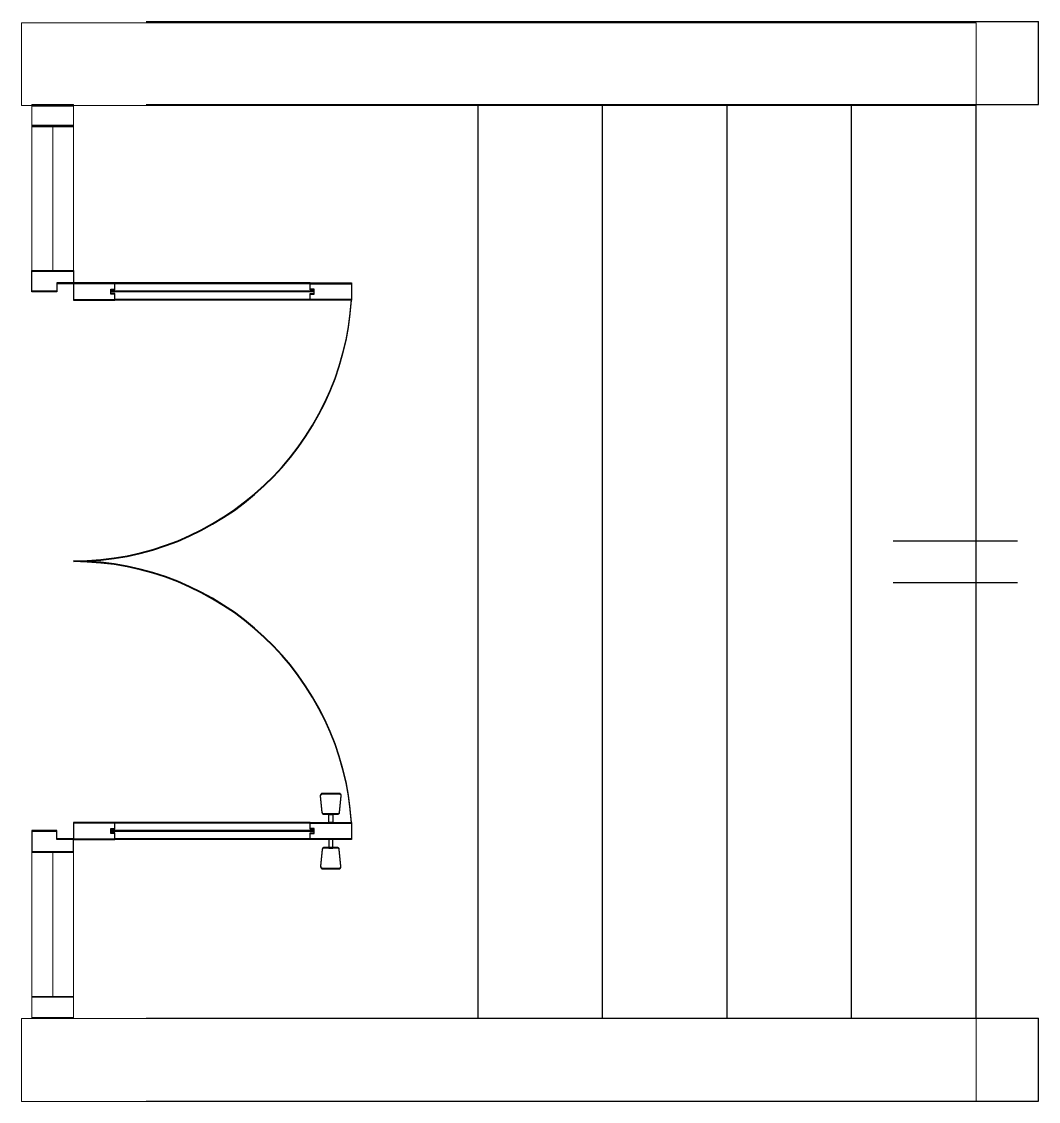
# Model space of a CAD drawing. Header units: millimetres. Extents: x 408750 to 453675, y -1491379 to -1475379.
# Drawn here: x 451225 to 453675, y -1485079 to -1482476 of the extents above.
import ezdxf

# ---------------------------------------------------------------- set-up
doc = ezdxf.new("R2010")
doc.units = ezdxf.units.MM
doc.header["$MEASUREMENT"] = 0
doc.layers.add('A-Door', color=8, linetype='Continuous', lineweight=13)
doc.layers.add('NET THAY', color=7, linetype='Continuous', lineweight=20)
doc.layers.add('CAUTHANG', color=3, linetype='Continuous')
doc.layers.add('CUA-SO', color=8, linetype='Continuous')

# ---------------------------------------------------------------- blocks, each defined once
blk = doc.blocks.new('CuaDi 2c1400')
at = {"layer": 'CUA-SO'}
for p, q in [((50, 680), (50, 190)), ((1350, 680), (1350, 190)), ((30, 670), (30, 200)), ((70, 670), (70, 200)), ((1330, 670), (1330, 200)), ((1370, 670), (1370, 200)), ((0, 0), (0, 100)), ((1400, 0), (1400, 100))]:
    blk.add_line(p, q, dxfattribs=at)
for points in [[(45, 670), (30, 670), (30, 770), (70, 770), (70, 670), (55, 670), (55, 680), (45, 680), (45, 670)], [(1345, 670), (1330, 670), (1330, 770), (1370, 770), (1370, 670), (1355, 670), (1355, 680), (1345, 680), (1345, 670)], [(45, 200), (30, 200), (30, 100), (70, 100), (70, 200), (55, 200), (55, 190), (45, 190), (45, 200)], [(1345, 200), (1330, 200), (1330, 100), (1370, 100), (1370, 200), (1355, 200), (1355, 190), (1345, 190), (1345, 200)], [(30, 100), (30, 60), (50, 60), (50, 0), (0, 0), (0, 100), (30, 100)], [(1370, 100), (1370, 60), (1350, 60), (1350, 0), (1400, 0), (1400, 100), (1370, 100)]]:
    blk.add_lwpolyline(points, dxfattribs=at)
for points in [[(1305.1, 699.5), (1265.1, 695.5, -0.443716), (1259.6, 700.5), (1259.6, 739.5, -0.443716), (1265.1, 744.5), (1305.1, 740.5, -0.385314), (1309.6, 735.5), (1309.6, 704.5, -0.385314)], [(1394.9, 699.5), (1434.9, 695.5, 0.443716), (1440.4, 700.5), (1440.4, 739.5, 0.443716), (1434.9, 744.5), (1394.9, 740.5, 0.385314), (1390.4, 735.5), (1390.4, 704.5, 0.385314)]]:
    blk.add_lwpolyline(points, format="xyb", close=True, dxfattribs=at)
for points in [[(1330, 715), (1309.6, 715), (1309.6, 725), (1330, 725)], [(1370, 715), (1390.4, 715), (1390.4, 725), (1370, 725)]]:
    blk.add_lwpolyline(points, close=True, dxfattribs=at)
for centre, start, end in [((27.8, 99.1), 0.0743, 86.4009), ((1372.2, 99.1), 93.5991, 179.9257)]:
    blk.add_arc(centre, 672.2, start, end, dxfattribs=at)

msp = doc.modelspace()

# ---------------------------------------------------------------- linework, layer by layer
at = {"layer": 'A-Door'}
for p, q in [((451250.4, -1483075.9), (451250.4, -1482675.9)), ((451350.4, -1482675.9), (451250.4, -1482675.9)), ((451350.4, -1483075.9), (451350.4, -1482675.9)), ((451250.4, -1483077.6), (451250.4, -1482677.6)), ((451350.4, -1482677.6), (451250.4, -1482677.6)), ((451350.4, -1482679.4), (451250.4, -1482679.4)), ((451350.4, -1483077.6), (451350.4, -1482677.6)), ((451350.4, -1482725.9), (451250.4, -1482725.9)), ((451350.4, -1482727.6), (451250.4, -1482727.6)), ((451300.4, -1483075.9), (451300.4, -1482725.9)), ((451300.4, -1483077.6), (451300.4, -1482727.6)), ((451350.4, -1482729.4), (451250.4, -1482729.4)), ((451250.4, -1484475.9), (451250.4, -1484875.9)), ((451250.4, -1484477.6), (451250.4, -1484877.6)), ((451300.4, -1484475.9), (451300.4, -1484825.9)), ((451300.4, -1484477.6), (451300.4, -1484827.6)), ((451350.4, -1484475.9), (451350.4, -1484875.9)), ((451350.4, -1484477.6), (451350.4, -1484877.6)), ((451350.4, -1484825.9), (451250.4, -1484825.9)), ((451350.4, -1484827.6), (451250.4, -1484827.6)), ((451350.4, -1484875.9), (451250.4, -1484875.9)), ((451350.4, -1484877.6), (451250.4, -1484877.6))]:
    msp.add_line(p, q, dxfattribs=at)
at = {"layer": 'CAUTHANG'}
msp.add_lwpolyline([(453525.4, -1483778.5, 0, 0, 0), (452625.4, -1483778.5, 100, 0, 0), (452325.4, -1483778.5, 0, 0, 0)], format="xyseb", dxfattribs=at)
for points in [[(453625.4, -1483728.5), (453325.4, -1483728.5)], [(453625.4, -1483828.5), (453325.4, -1483828.5)]]:
    msp.add_lwpolyline(points, dxfattribs=at)
at = {"layer": 'CUA-SO', "linetype": 'ByBlock'}
for p, q in [((451525.4, -1482475.9), (453675.4, -1482475.9)), ((453675.4, -1482675.9), (453675.4, -1482475.9)), ((451525.4, -1482675.9), (453675.4, -1482675.9)), ((452325.4, -1484877.6), (452325.4, -1482675.9)), ((452625.4, -1484877.6), (452625.4, -1482675.9)), ((452925.4, -1484877.6), (452925.4, -1482675.9)), ((453225.4, -1484877.6), (453225.4, -1482675.9)), ((453525.4, -1484877.6), (453525.4, -1482675.9)), ((452325.4, -1484879.4), (452325.4, -1482677.6)), ((452625.4, -1484879.4), (452625.4, -1482677.6)), ((452925.4, -1484879.4), (452925.4, -1482677.6)), ((453225.4, -1484879.4), (453225.4, -1482677.6)), ((451525.4, -1484877.6), (453675.4, -1484877.6)), ((453675.4, -1485077.6), (453675.4, -1484877.6)), ((451525.4, -1485077.6), (453675.4, -1485077.6))]:
    msp.add_line(p, q, dxfattribs=at)
at = {"layer": 'NET THAY'}
for p, q in [((453525.4, -1482478.5), (453525.4, -1485078.5)), ((452625.4, -1482678.5), (452625.4, -1484878.5)), ((452925.4, -1482678.5), (452925.4, -1484878.5)), ((453225.4, -1482678.5), (453225.4, -1484878.5)), ((451225.4, -1485078.5), (453525.4, -1485078.5))]:
    msp.add_line(p, q, dxfattribs=at)
for points in [[(453525.4, -1482478.5), (451225.4, -1482478.5), (451225.4, -1482678.5), (453525.4, -1482678.5)], [(453525.4, -1485078.5), (451225.4, -1485078.5), (451225.4, -1484878.5), (453525.4, -1484878.5)]]:
    msp.add_lwpolyline(points, close=True, dxfattribs=at)

# ---------------------------------------------------------------- block references
at = {"layer": 'A-Door', "rotation": 270}
for p in [(451250.4, -1483075.9), (451250.4, -1483077.6)]:
    msp.add_blockref('CuaDi 2c1400', p, dxfattribs=at)

doc.saveas('drawing.dxf')
